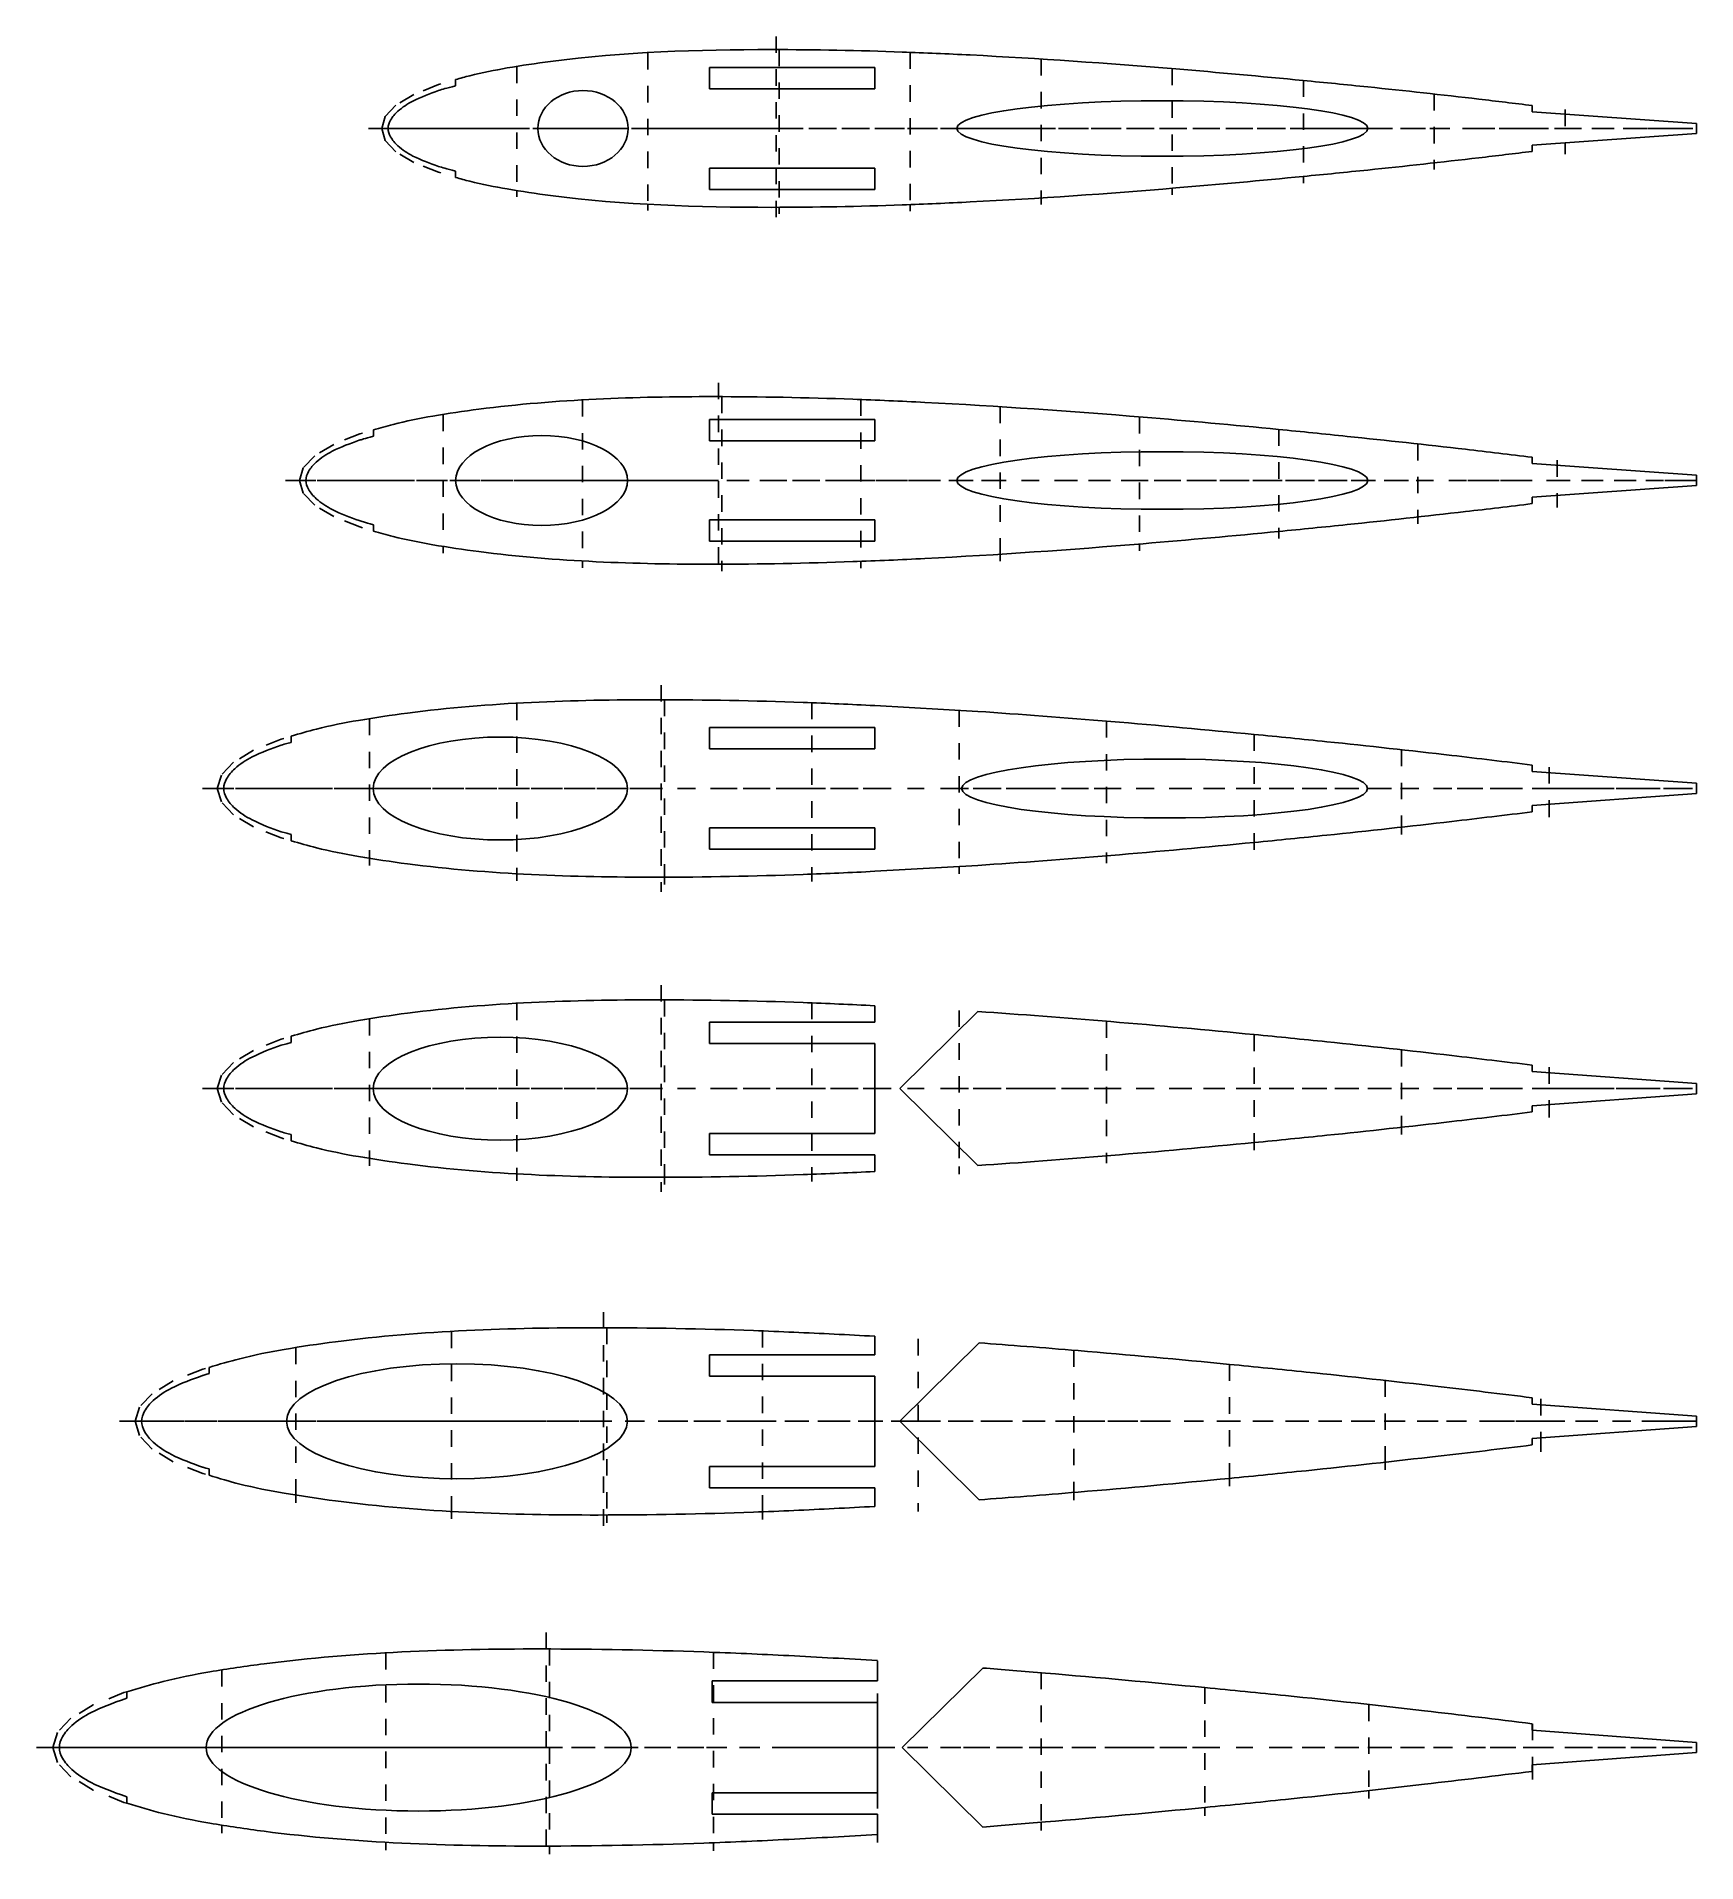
# Model space of a CAD drawing. Extents: x -0.1 to 10, y -0.7 to 10.4.
import ezdxf

# ---------------------------------------------------------------- set-up
doc = ezdxf.new("R2010")
doc.units = 0
doc.header["$MEASUREMENT"] = 0
doc.linetypes.add('DOT', pattern=[0.05, 0, -0.05])
doc.layers.add('1', color=7, linetype='DOT')
doc.layers.add('CUT_THIS', color=7, linetype='CONTINUOUS')

msp = doc.modelspace()

# ---------------------------------------------------------------- linework, layer by layer
at = {"layer": '1'}
for p, q in [((4.4, 10.416), (4.4, 9.296)), ((1.92, 9.856), (4.4, 9.856)), ((2, 9.856), (10, 9.856)), ((4.05, 8.308), (4.05, 7.119)), ((1.415, 7.713), (4.05, 7.713)), ((1.5, 7.713), (10, 7.713)), ((3.7, 6.468), (3.7, 5.209)), ((0.91, 5.838), (3.7, 5.838)), ((1, 5.838), (10, 5.838)), ((3.7, 4.641), (3.7, 3.382)), ((0.91, 4.011), (3.7, 4.011)), ((1, 4.011), (10, 4.011)), ((3.35, 2.65), (3.35, 1.321)), ((0.405, 1.986), (3.35, 1.986)), ((0.5, 1.986), (10, 1.986)), ((3, 0.7), (3, -0.7)), ((-0.1, 0), (3, 0)), ((0, 0), (10, 0))]:
    msp.add_line(p, q, dxfattribs=at)
for points in [[(2.822, 10.232), (2.822, 9.479), (2.822, 9.439)], [(3.62, 10.315), (3.62, 9.396), (3.62, 9.356)], [(4.418, 10.336), (4.418, 9.376), (4.418, 9.336)], [(5.215, 10.319), (5.215, 9.393), (5.215, 9.353)], [(6.012, 10.278), (6.012, 9.433), (6.012, 9.393)], [(2.36, 10.127), (2.346, 10.123), (2.196, 10.063), (2.087, 9.998), (2.022, 9.929), (2, 9.856)], [(6.81, 10.22), (6.81, 9.492), (6.81, 9.452)], [(7.608, 10.148), (7.608, 9.564), (7.608, 9.524)], [(8.405, 10.065), (8.405, 9.647), (8.405, 9.607)], [(9.202, 9.971), (9.202, 9.74), (9.202, 9.7)], [(2.36, 9.585), (2.346, 9.589), (2.196, 9.649), (2.087, 9.714), (2.022, 9.783), (2, 9.856)], [(9.891, 9.856), (9.978, 9.856), (9.913, 9.856), (9.804, 9.856), (9.654, 9.856), (9.464, 9.856), (9.236, 9.856), (8.973, 9.856), (8.677, 9.856), (8.351, 9.856), (8, 9.856), (7.627, 9.856), (7.236, 9.856), (6.832, 9.856), (6.418, 9.856), (6, 9.856), (5.582, 9.856), (5.168, 9.856), (4.764, 9.856), (4.373, 9.856), (4, 9.856), (3.649, 9.856), (3.324, 9.856), (3.027, 9.856), (2.764, 9.856), (2.536, 9.856), (2.346, 9.856), (2.196, 9.856), (2.087, 9.856), (2.022, 9.856), (2, 9.856)], [(3.221, 8.202), (3.221, 7.225), (3.221, 7.182)], [(4.069, 8.223), (4.069, 7.204), (4.069, 7.161)], [(4.916, 8.206), (4.916, 7.221), (4.916, 7.179)], [(5.763, 8.162), (5.763, 7.264), (5.763, 7.222)], [(2.374, 8.113), (2.374, 7.313), (2.374, 7.27)], [(6.611, 8.1), (6.611, 7.326), (6.611, 7.284)], [(7.458, 8.024), (7.458, 7.403), (7.458, 7.36)], [(1.883, 8.001), (1.867, 7.997), (1.708, 7.933), (1.593, 7.864), (1.523, 7.791), (1.5, 7.713)], [(8.305, 7.935), (8.305, 7.491), (8.305, 7.449)], [(9.153, 7.836), (9.153, 7.591), (9.153, 7.548)], [(1.883, 7.425), (1.867, 7.43), (1.708, 7.493), (1.593, 7.562), (1.523, 7.636), (1.5, 7.713)], [(9.884, 7.713), (9.977, 7.713), (9.907, 7.713), (9.792, 7.713), (9.633, 7.713), (9.431, 7.713), (9.188, 7.713), (8.908, 7.713), (8.594, 7.713), (8.248, 7.713), (7.875, 7.713), (7.479, 7.713), (7.063, 7.713), (6.634, 7.713), (6.194, 7.713), (5.75, 7.713), (5.306, 7.713), (4.866, 7.713), (4.437, 7.713), (4.021, 7.713), (3.625, 7.713), (3.252, 7.713), (2.906, 7.713), (2.592, 7.713), (2.312, 7.713), (2.069, 7.713), (1.867, 7.713), (1.708, 7.713), (1.593, 7.713), (1.523, 7.713), (1.5, 7.713)], [(2.823, 6.355), (2.823, 5.321), (2.823, 5.276)], [(3.72, 6.378), (3.72, 5.299), (3.72, 5.254)], [(4.617, 6.36), (4.617, 5.317), (4.617, 5.272)], [(1.925, 6.262), (1.925, 5.414), (1.925, 5.369)], [(5.514, 6.314), (5.514, 5.363), (5.514, 5.318)], [(6.411, 6.248), (6.411, 5.429), (6.411, 5.384)], [(1.405, 6.143), (1.389, 6.139), (1.22, 6.071), (1.098, 5.998), (1.025, 5.92), (1, 5.838)], [(7.308, 6.167), (7.308, 5.509), (7.308, 5.464)], [(8.206, 6.073), (8.206, 5.603), (8.206, 5.558)], [(9.103, 5.968), (9.103, 5.708), (9.103, 5.663)], [(1.405, 5.533), (1.389, 5.538), (1.22, 5.605), (1.098, 5.678), (1.025, 5.756), (1, 5.838)], [(9.877, 5.838), (9.975, 5.838), (9.902, 5.838), (9.78, 5.838), (9.611, 5.838), (9.397, 5.838), (9.141, 5.838), (8.844, 5.838), (8.511, 5.838), (8.145, 5.838), (7.75, 5.838), (7.33, 5.838), (6.891, 5.838), (6.436, 5.838), (5.97, 5.838), (5.5, 5.838), (5.03, 5.838), (4.564, 5.838), (4.109, 5.838), (3.67, 5.838), (3.25, 5.838), (2.855, 5.838), (2.489, 5.838), (2.156, 5.838), (1.859, 5.838), (1.603, 5.838), (1.389, 5.838), (1.22, 5.838), (1.098, 5.838), (1.025, 5.838), (1, 5.838)], [(2.823, 4.528), (2.823, 3.494), (2.823, 3.449)], [(3.72, 4.551), (3.72, 3.472), (3.72, 3.427)], [(4.617, 4.533), (4.617, 3.49), (4.617, 3.445)], [(5.514, 4.487), (5.514, 3.536), (5.514, 3.491)], [(1.925, 4.435), (1.925, 3.587), (1.925, 3.542)], [(6.411, 4.421), (6.411, 3.602), (6.411, 3.557)], [(7.308, 4.34), (7.308, 3.682), (7.308, 3.637)], [(1.405, 4.316), (1.389, 4.312), (1.22, 4.244), (1.098, 4.171), (1.025, 4.093), (1, 4.011)], [(8.206, 4.246), (8.206, 3.776), (8.206, 3.731)], [(9.103, 4.141), (9.103, 3.881), (9.103, 3.836)], [(1.405, 3.706), (1.389, 3.711), (1.22, 3.778), (1.098, 3.851), (1.025, 3.929), (1, 4.011)], [(9.877, 4.011), (9.975, 4.011), (9.902, 4.011), (9.78, 4.011), (9.611, 4.011), (9.397, 4.011), (9.141, 4.011), (8.844, 4.011), (8.511, 4.011), (8.145, 4.011), (7.75, 4.011), (7.33, 4.011), (6.891, 4.011), (6.436, 4.011), (5.97, 4.011), (5.5, 4.011), (5.03, 4.011), (4.564, 4.011), (4.109, 4.011), (3.67, 4.011), (3.25, 4.011), (2.855, 4.011), (2.489, 4.011), (2.156, 4.011), (1.859, 4.011), (1.603, 4.011), (1.389, 4.011), (1.22, 4.011), (1.098, 4.011), (1.025, 4.011), (1, 4.011)], [(2.424, 2.531), (2.424, 1.44), (2.424, 1.392)], [(3.371, 2.555), (3.371, 1.416), (3.371, 1.368)], [(4.318, 2.536), (4.318, 1.435), (4.318, 1.388)], [(5.265, 2.487), (5.265, 1.484), (5.265, 1.436)], [(1.477, 2.433), (1.477, 1.538), (1.477, 1.49)], [(6.212, 2.418), (6.212, 1.553), (6.212, 1.506)], [(0.928, 2.308), (0.911, 2.303), (0.732, 2.232), (0.604, 2.154), (0.526, 2.072), (0.5, 1.986)], [(7.159, 2.332), (7.159, 1.638), (7.159, 1.591)], [(8.106, 2.234), (8.106, 1.737), (8.106, 1.69)], [(9.053, 2.122), (9.053, 1.848), (9.053, 1.801)], [(0.928, 1.664), (0.911, 1.668), (0.732, 1.74), (0.604, 1.817), (0.526, 1.899), (0.5, 1.986)], [(9.87, 1.986), (9.974, 1.986), (9.896, 1.986), (9.768, 1.986), (9.589, 1.986), (9.364, 1.986), (9.093, 1.986), (8.78, 1.986), (8.428, 1.986), (8.042, 1.986), (7.625, 1.986), (7.182, 1.986), (6.718, 1.986), (6.238, 1.986), (5.746, 1.986), (5.25, 1.986), (4.754, 1.986), (4.262, 1.986), (3.782, 1.986), (3.318, 1.986), (2.875, 1.986), (2.458, 1.986), (2.072, 1.986), (1.72, 1.986), (1.407, 1.986), (1.136, 1.986), (0.911, 1.986), (0.732, 1.986), (0.604, 1.986), (0.526, 1.986), (0.5, 1.986)], [(2.025, 0.575), (2.025, -0.575), (2.025, -0.625)], [(3.022, 0.6), (3.022, -0.6), (3.022, -0.65)], [(4.019, 0.579), (4.019, -0.579), (4.019, -0.629)], [(1.028, 0.471), (1.028, -0.471), (1.028, -0.521)], [(5.016, 0.528), (5.016, -0.528), (5.016, -0.578)], [(6.013, 0.455), (6.013, -0.455), (6.013, -0.505)], [(0.45, 0.339), (0.432, 0.334), (0.245, 0.259), (0.109, 0.178), (0.027, 0.091), (0, 0)], [(7.009, 0.365), (7.009, -0.365), (7.009, -0.415)], [(8.006, 0.261), (8.006, -0.261), (8.006, -0.311)], [(9.003, 0.144), (9.003, -0.144), (9.003, -0.194)], [(0.45, -0.339), (0.432, -0.334), (0.245, -0.259), (0.109, -0.178), (0.027, -0.091), (0, 0)], [(9.863, 0), (9.973, 0), (9.891, 0), (9.755, 0), (9.568, 0), (9.33, 0), (9.045, 0), (8.716, 0), (8.346, 0), (7.939, 0), (7.5, 0), (7.034, 0), (6.545, 0), (6.04, 0), (5.523, 0), (5, 0), (4.477, 0), (3.96, 0), (3.455, 0), (2.966, 0), (2.5, 0), (2.061, 0), (1.654, 0), (1.284, 0), (0.955, 0), (0.67, 0), (0.432, 0), (0.245, 0), (0.109, 0), (0.027, 0), (0, 0)]]:
    msp.add_lwpolyline(points, dxfattribs=at)
at = {"layer": 'CUT_THIS', "linetype": 'Continuous'}
for p, q in [((5, 10.227), (3.995, 10.227)), ((3.995, 10.227), (3.995, 10.097)), ((5, 10.227), (5, 10.097)), ((2.45, 10.154), (2.45, 10.115)), ((3.995, 10.097), (5, 10.097)), ((9, 9.996), (9, 9.957)), ((9, 9.957), (10, 9.887)), ((9, 9.754), (10, 9.825)), ((10, 9.856), (10, 9.887)), ((10, 9.856), (10, 9.825)), ((9, 9.716), (9, 9.754)), ((2.45, 9.558), (2.45, 9.597)), ((3.995, 9.485), (3.995, 9.615)), ((3.995, 9.615), (5, 9.615)), ((5, 9.615), (5, 9.485)), ((5, 9.485), (3.995, 9.485)), ((1.95, 8.022), (1.95, 7.983)), ((5, 8.084), (3.995, 8.084)), ((3.995, 8.084), (3.995, 7.954)), ((5, 8.084), (5, 7.954)), ((3.995, 7.954), (5, 7.954)), ((9, 7.855), (9, 7.816)), ((9, 7.816), (10, 7.745)), ((9, 7.611), (10, 7.682)), ((10, 7.713), (10, 7.745)), ((10, 7.713), (10, 7.682)), ((9, 7.572), (9, 7.611)), ((3.995, 7.343), (3.995, 7.473)), ((3.995, 7.473), (5, 7.473)), ((5, 7.343), (5, 7.473)), ((1.95, 7.405), (1.95, 7.444)), ((5, 7.343), (3.995, 7.343)), ((5.627, 6.307), (5, 6.343)), ((1.45, 6.157), (1.45, 6.118)), ((5, 6.209), (3.995, 6.209)), ((3.995, 6.209), (3.995, 6.079)), ((5, 6.209), (5, 6.079)), ((3.995, 6.079), (5, 6.079)), ((9, 5.981), (9, 5.942)), ((9, 5.942), (10, 5.87)), ((9, 5.734), (10, 5.807)), ((10, 5.838), (10, 5.87)), ((10, 5.838), (10, 5.807)), ((9, 5.696), (9, 5.734)), ((1.45, 5.52), (1.45, 5.559)), ((3.995, 5.468), (3.995, 5.598)), ((3.995, 5.598), (5, 5.598)), ((5, 5.468), (5, 5.598)), ((5, 5.468), (3.995, 5.468)), ((5.627, 5.37), (5, 5.334)), ((5, 4.416), (5, 4.516)), ((5.152, 4.011), (5.627, 4.48)), ((5, 4.416), (3.995, 4.416)), ((3.995, 4.416), (3.995, 4.286)), ((1.45, 4.33), (1.45, 4.291)), ((3.995, 4.286), (5, 4.286)), ((5, 4.011), (5, 4.286)), ((9, 4.154), (9, 4.115)), ((9, 4.115), (10, 4.043)), ((5, 4.011), (5, 3.737)), ((5.152, 4.011), (5.627, 3.543)), ((10, 4.011), (10, 4.043)), ((10, 4.011), (10, 3.98)), ((9, 3.907), (10, 3.98)), ((9, 3.869), (9, 3.907)), ((1.45, 3.693), (1.45, 3.732)), ((3.995, 3.607), (3.995, 3.737)), ((3.995, 3.737), (5, 3.737)), ((5, 3.607), (3.995, 3.607)), ((5, 3.507), (5, 3.607)), ((5, 2.39), (5, 2.504)), ((5.152, 1.986), (5.636, 2.463)), ((5, 2.39), (3.995, 2.39)), ((3.995, 2.39), (3.995, 2.26)), ((0.95, 2.314), (0.95, 2.276)), ((3.995, 2.26), (5, 2.26)), ((5, 1.986), (5, 2.26)), ((9, 2.129), (9, 2.091)), ((9, 2.091), (10, 2.017)), ((10, 1.986), (10, 2.017)), ((5, 1.986), (5, 1.711)), ((5.152, 1.986), (5.636, 1.508)), ((9, 1.881), (10, 1.954)), ((10, 1.986), (10, 1.954)), ((9, 1.842), (9, 1.881)), ((0.95, 1.657), (0.95, 1.696)), ((3.995, 1.581), (3.995, 1.711)), ((3.995, 1.711), (5, 1.711)), ((5, 1.581), (3.995, 1.581)), ((5, 1.581), (5, 1.468)), ((5.016, 0.528), (5.016, 0.405)), ((5.168, 0), (5.658, 0.484)), ((0.45, 0.339), (0.45, 0.3)), ((5.016, 0.405), (4.011, 0.405)), ((4.011, 0.405), (4.011, 0.275)), ((4.011, 0.275), (5.016, 0.275)), ((5.016, 0), (5.016, 0.275)), ((9, 0.145), (9, 0.106)), ((5.016, 0), (5.016, -0.275)), ((5.168, 0), (5.658, -0.484)), ((9, 0.106), (10, 0.031)), ((10, 0), (10, 0.031)), ((10, 0), (10, -0.031)), ((9, -0.106), (10, -0.031)), ((9, -0.145), (9, -0.106)), ((0.45, -0.339), (0.45, -0.3)), ((4.011, -0.405), (4.011, -0.275)), ((4.011, -0.275), (5.016, -0.275)), ((5.016, -0.405), (4.011, -0.405)), ((5.016, -0.528), (5.016, -0.405))]:
    msp.add_line(p, q, dxfattribs=at)
for centre, major_axis, ratio in [((3.225, 9.856), (0.275, 0), 0.839273), ((6.75, 9.856), (1.25, 0), 0.13536), ((2.973, 7.713), (0.523, 0), 0.523062), ((6.75, 7.713), (1.25, 0), 0.14024), ((2.722, 5.838), (0.773, 0), 0.405437), ((6.764, 5.838), (1.235, 0), 0.145286), ((2.722, 4.011), (0.773, 0), 0.405437), ((2.458, 1.986), (1.037, 0), 0.337527), ((2.225, 0), (1.293, 0), 0.298948)]:
    msp.add_ellipse(centre, major_axis=major_axis, ratio=ratio, dxfattribs=at)
for points, knots in [([(9, 9.996), (8.892, 10.009), (8.559, 10.049), (8.095, 10.1), (7.48, 10.161), (6.675, 10.235), (5.861, 10.292), (5.041, 10.328), (4.189, 10.345), (3.384, 10.319), (2.775, 10.228), (2.582, 10.19), (2.479, 10.162), (2.45, 10.154)], [1.26057, 1.26057, 1.26057, 1.26057, 1.667686, 2.518462, 3.011513, 3.985297, 5.551096, 6.068586, 7.062856, 8.747267, 9.080366, 9.371409, 9.482751, 9.482751, 9.482751, 9.482751]), ([(2.45, 10.115), (2.391, 10.101), (2.369, 10.094), (2.346, 10.087), (2.293, 10.068), (2.205, 10.036), (2.106, 9.973), (2.054, 9.914), (2.039, 9.874), (2.039, 9.856), (2.039, 9.856)], [9.494511, 9.494511, 9.494511, 9.494511, 9.6000457, 9.6000457, 9.6000457, 9.8459076, 10.0095713, 10.1116293, 10.1897971, 10.1898754, 10.1898754, 10.1898754, 10.1898754]), ([(2.45, 9.597), (2.391, 9.611), (2.369, 9.618), (2.346, 9.625), (2.293, 9.644), (2.205, 9.675), (2.106, 9.738), (2.054, 9.798), (2.039, 9.838), (2.039, 9.856), (2.039, 9.856)], [9.494511, 9.494511, 9.494511, 9.494511, 9.6000457, 9.6000457, 9.6000457, 9.8459076, 10.0095713, 10.1116293, 10.1897971, 10.1898754, 10.1898754, 10.1898754, 10.1898754]), ([(9, 9.716), (8.892, 9.703), (8.559, 9.663), (8.095, 9.612), (7.48, 9.551), (6.675, 9.477), (5.861, 9.42), (5.041, 9.384), (4.189, 9.367), (3.384, 9.393), (2.775, 9.484), (2.582, 9.521), (2.479, 9.55), (2.45, 9.558)], [1.26057, 1.26057, 1.26057, 1.26057, 1.667686, 2.518462, 3.011513, 3.985297, 5.551096, 6.068586, 7.062856, 8.747267, 9.080366, 9.371409, 9.482751, 9.482751, 9.482751, 9.482751]), ([(9, 7.855), (8.865, 7.871), (8.49, 7.916), (7.976, 7.972), (7.322, 8.038), (6.467, 8.116), (5.603, 8.176), (4.731, 8.215), (3.826, 8.233), (2.97, 8.205), (2.323, 8.109), (2.109, 8.067), (1.99, 8.033), (1.95, 8.022)], [1.1865, 1.1865, 1.1865, 1.1865, 1.667686, 2.518462, 3.011513, 3.985297, 5.551096, 6.068586, 7.062856, 8.747267, 9.080366, 9.371409, 9.517208, 9.517208, 9.517208, 9.517208]), ([(1.95, 7.983), (1.892, 7.967), (1.878, 7.962), (1.863, 7.958), (1.808, 7.938), (1.715, 7.905), (1.61, 7.838), (1.554, 7.775), (1.539, 7.732), (1.539, 7.713), (1.539, 7.713)], [9.5375318, 9.5375318, 9.5375318, 9.5375318, 9.6000457, 9.6000457, 9.6000457, 9.8459076, 10.0095713, 10.1116293, 10.1897971, 10.1898754, 10.1898754, 10.1898754, 10.1898754]), ([(1.95, 7.444), (1.892, 7.46), (1.878, 7.464), (1.863, 7.469), (1.808, 7.489), (1.715, 7.522), (1.61, 7.589), (1.554, 7.652), (1.539, 7.695), (1.539, 7.713), (1.539, 7.713)], [9.5375318, 9.5375318, 9.5375318, 9.5375318, 9.6000457, 9.6000457, 9.6000457, 9.8459076, 10.0095713, 10.1116293, 10.1897971, 10.1898754, 10.1898754, 10.1898754, 10.1898754]), ([(9, 7.572), (8.865, 7.555), (8.49, 7.511), (7.976, 7.454), (7.322, 7.389), (6.467, 7.311), (5.603, 7.25), (4.731, 7.212), (3.826, 7.194), (2.97, 7.222), (2.323, 7.318), (2.109, 7.36), (1.99, 7.393), (1.95, 7.405)], [1.1865, 1.1865, 1.1865, 1.1865, 1.667686, 2.518462, 3.011513, 3.985297, 5.551096, 6.068586, 7.062856, 8.747267, 9.080366, 9.371409, 9.517208, 9.517208, 9.517208, 9.517208]), ([(5, 6.343), (4.855, 6.35), (4.412, 6.37), (3.463, 6.388), (2.557, 6.359), (1.872, 6.257), (1.635, 6.211), (1.501, 6.172), (1.45, 6.157)], [5.584091, 5.584091, 5.584091, 5.584091, 6.068586, 7.062856, 8.747267, 9.080366, 9.371409, 9.547873, 9.547873, 9.547873, 9.547873]), ([(9, 5.981), (8.837, 6.001), (8.421, 6.051), (7.857, 6.113), (7.165, 6.182), (6.451, 6.247), (5.883, 6.29), (5.627, 6.307)], [1.120653, 1.120653, 1.120653, 1.120653, 1.667686, 2.518462, 3.011513, 3.985297, 4.909113, 4.909113, 4.909113, 4.909113]), ([(1.45, 6.118), (1.407, 6.108), (1.398, 6.105), (1.389, 6.102), (1.329, 6.081), (1.229, 6.045), (1.115, 5.973), (1.056, 5.905), (1.039, 5.859), (1.039, 5.838), (1.039, 5.838)], [9.5638305, 9.5638305, 9.5638305, 9.5638305, 9.6000457, 9.6000457, 9.6000457, 9.8459076, 10.0095713, 10.1116293, 10.1897971, 10.1898754, 10.1898754, 10.1898754, 10.1898754]), ([(1.45, 5.559), (1.407, 5.569), (1.398, 5.572), (1.389, 5.574), (1.329, 5.596), (1.229, 5.632), (1.115, 5.704), (1.056, 5.772), (1.039, 5.818), (1.039, 5.838), (1.039, 5.838)], [9.5638305, 9.5638305, 9.5638305, 9.5638305, 9.6000457, 9.6000457, 9.6000457, 9.8459076, 10.0095713, 10.1116293, 10.1897971, 10.1898754, 10.1898754, 10.1898754, 10.1898754]), ([(9, 5.696), (8.837, 5.676), (8.421, 5.626), (7.857, 5.564), (7.165, 5.495), (6.451, 5.429), (5.883, 5.387), (5.627, 5.37)], [1.120653, 1.120653, 1.120653, 1.120653, 1.667686, 2.518462, 3.011513, 3.985297, 4.909113, 4.909113, 4.909113, 4.909113]), ([(5, 5.334), (4.855, 5.326), (4.412, 5.307), (3.463, 5.288), (2.557, 5.318), (1.872, 5.42), (1.635, 5.466), (1.501, 5.505), (1.45, 5.52)], [5.584091, 5.584091, 5.584091, 5.584091, 6.068586, 7.062856, 8.747267, 9.080366, 9.371409, 9.547873, 9.547873, 9.547873, 9.547873]), ([(5, 4.516), (4.855, 4.523), (4.412, 4.543), (3.463, 4.561), (2.557, 4.532), (1.872, 4.43), (1.635, 4.384), (1.501, 4.345), (1.45, 4.33)], [5.584091, 5.584091, 5.584091, 5.584091, 6.068586, 7.062856, 8.747267, 9.080366, 9.371409, 9.547873, 9.547873, 9.547873, 9.547873]), ([(9, 4.154), (8.837, 4.174), (8.421, 4.224), (7.857, 4.286), (7.165, 4.355), (6.451, 4.42), (5.883, 4.463), (5.627, 4.48)], [1.120653, 1.120653, 1.120653, 1.120653, 1.667686, 2.518462, 3.011513, 3.985297, 4.909113, 4.909113, 4.909113, 4.909113]), ([(1.45, 4.291), (1.407, 4.281), (1.398, 4.278), (1.389, 4.275), (1.329, 4.254), (1.229, 4.218), (1.115, 4.146), (1.056, 4.078), (1.039, 4.032), (1.039, 4.011), (1.039, 4.011)], [9.5638305, 9.5638305, 9.5638305, 9.5638305, 9.6000457, 9.6000457, 9.6000457, 9.8459076, 10.0095713, 10.1116293, 10.1897971, 10.1898754, 10.1898754, 10.1898754, 10.1898754]), ([(1.45, 3.732), (1.407, 3.742), (1.398, 3.745), (1.389, 3.747), (1.329, 3.769), (1.229, 3.805), (1.115, 3.877), (1.056, 3.945), (1.039, 3.991), (1.039, 4.011), (1.039, 4.011)], [9.5638305, 9.5638305, 9.5638305, 9.5638305, 9.6000457, 9.6000457, 9.6000457, 9.8459076, 10.0095713, 10.1116293, 10.1897971, 10.1898754, 10.1898754, 10.1898754, 10.1898754]), ([(9, 3.869), (8.837, 3.849), (8.421, 3.799), (7.857, 3.737), (7.165, 3.668), (6.451, 3.603), (5.883, 3.56), (5.627, 3.543)], [1.120653, 1.120653, 1.120653, 1.120653, 1.667686, 2.518462, 3.011513, 3.985297, 4.909113, 4.909113, 4.909113, 4.909113]), ([(5, 3.507), (4.855, 3.499), (4.412, 3.48), (3.463, 3.461), (2.557, 3.491), (1.872, 3.593), (1.635, 3.639), (1.501, 3.678), (1.45, 3.693)], [5.584091, 5.584091, 5.584091, 5.584091, 6.068586, 7.062856, 8.747267, 9.080366, 9.371409, 9.547873, 9.547873, 9.547873, 9.547873]), ([(5, 2.504), (4.918, 2.508), (4.672, 2.521), (4.112, 2.546), (3.1, 2.566), (2.143, 2.535), (1.42, 2.428), (1.162, 2.377), (1.012, 2.333), (0.95, 2.314)], [5.291295, 5.291295, 5.291295, 5.291295, 5.551096, 6.068586, 7.062856, 8.747267, 9.080366, 9.371409, 9.575329, 9.575329, 9.575329, 9.575329]), ([(9, 2.129), (8.81, 2.153), (8.352, 2.208), (7.738, 2.275), (7.007, 2.348), (6.334, 2.41), (5.815, 2.45), (5.636, 2.463)], [1.061731, 1.061731, 1.061731, 1.061731, 1.667686, 2.518462, 3.011513, 3.985297, 4.655488, 4.655488, 4.655488, 4.655488]), ([(0.95, 2.276), (0.915, 2.266), (0.912, 2.265), (0.909, 2.264), (0.845, 2.241), (0.739, 2.203), (0.619, 2.127), (0.557, 2.056), (0.539, 2.007), (0.539, 1.986), (0.539, 1.986)], [9.5877623, 9.5877623, 9.5877623, 9.5877623, 9.6000457, 9.6000457, 9.6000457, 9.8459076, 10.0095713, 10.1116293, 10.1897971, 10.1898754, 10.1898754, 10.1898754, 10.1898754]), ([(0.95, 1.696), (0.915, 1.705), (0.912, 1.706), (0.909, 1.707), (0.845, 1.73), (0.739, 1.768), (0.619, 1.844), (0.557, 1.915), (0.539, 1.964), (0.539, 1.986), (0.539, 1.986)], [9.5877623, 9.5877623, 9.5877623, 9.5877623, 9.6000457, 9.6000457, 9.6000457, 9.8459076, 10.0095713, 10.1116293, 10.1897971, 10.1898754, 10.1898754, 10.1898754, 10.1898754]), ([(9, 1.842), (8.81, 1.818), (8.352, 1.764), (7.738, 1.696), (7.007, 1.623), (6.334, 1.561), (5.815, 1.521), (5.636, 1.508)], [1.061731, 1.061731, 1.061731, 1.061731, 1.667686, 2.518462, 3.011513, 3.985297, 4.655488, 4.655488, 4.655488, 4.655488]), ([(5, 1.468), (4.918, 1.463), (4.672, 1.45), (4.112, 1.425), (3.1, 1.405), (2.143, 1.436), (1.42, 1.544), (1.162, 1.594), (1.012, 1.638), (0.95, 1.657)], [5.291295, 5.291295, 5.291295, 5.291295, 5.551096, 6.068586, 7.062856, 8.747267, 9.080366, 9.371409, 9.575329, 9.575329, 9.575329, 9.575329]), ([(5.016, 0.529), (4.836, 0.54), (4.485, 0.56), (3.802, 0.59), (2.737, 0.611), (1.73, 0.578), (0.968, 0.465), (0.689, 0.411), (0.523, 0.361), (0.45, 0.339)], [5.012027, 5.012027, 5.012027, 5.012027, 5.551096, 6.068586, 7.062856, 8.747267, 9.080366, 9.371409, 9.600046, 9.600046, 9.600046, 9.600046]), ([(9, 0.145), (8.782, 0.172), (8.282, 0.232), (7.619, 0.305), (6.85, 0.381), (6.229, 0.438), (5.772, 0.475), (5.658, 0.484)], [1.008697, 1.008697, 1.008697, 1.008697, 1.667686, 2.518462, 3.011513, 3.985297, 4.388431, 4.388431, 4.388431, 4.388431]), ([(0.45, 0.3), (0.357, 0.268), (0.248, 0.228), (0.124, 0.149), (0.058, 0.074), (0.039, 0.023), (0.039, 0), (0.039, 0)], [9.6092241, 9.6092241, 9.6092241, 9.6092241, 9.8459076, 10.0095713, 10.1116293, 10.1897971, 10.1898754, 10.1898754, 10.1898754, 10.1898754]), ([(0.45, -0.3), (0.357, -0.268), (0.248, -0.228), (0.124, -0.149), (0.058, -0.074), (0.039, -0.023), (0.039, 0), (0.039, 0)], [9.6092241, 9.6092241, 9.6092241, 9.6092241, 9.8459076, 10.0095713, 10.1116293, 10.1897971, 10.1898754, 10.1898754, 10.1898754, 10.1898754]), ([(9, -0.145), (8.782, -0.172), (8.282, -0.232), (7.619, -0.305), (6.85, -0.381), (6.229, -0.438), (5.772, -0.475), (5.658, -0.484)], [1.008697, 1.008697, 1.008697, 1.008697, 1.667686, 2.518462, 3.011513, 3.985297, 4.388431, 4.388431, 4.388431, 4.388431]), ([(5.016, -0.529), (4.836, -0.54), (4.485, -0.56), (3.802, -0.59), (2.737, -0.611), (1.73, -0.578), (0.968, -0.465), (0.689, -0.411), (0.523, -0.361), (0.45, -0.339)], [5.012027, 5.012027, 5.012027, 5.012027, 5.551096, 6.068586, 7.062856, 8.747267, 9.080366, 9.371409, 9.600046, 9.600046, 9.600046, 9.600046])]:
    msp.add_open_spline(points, degree=3, knots=knots, dxfattribs=at)

doc.saveas('drawing.dxf')
